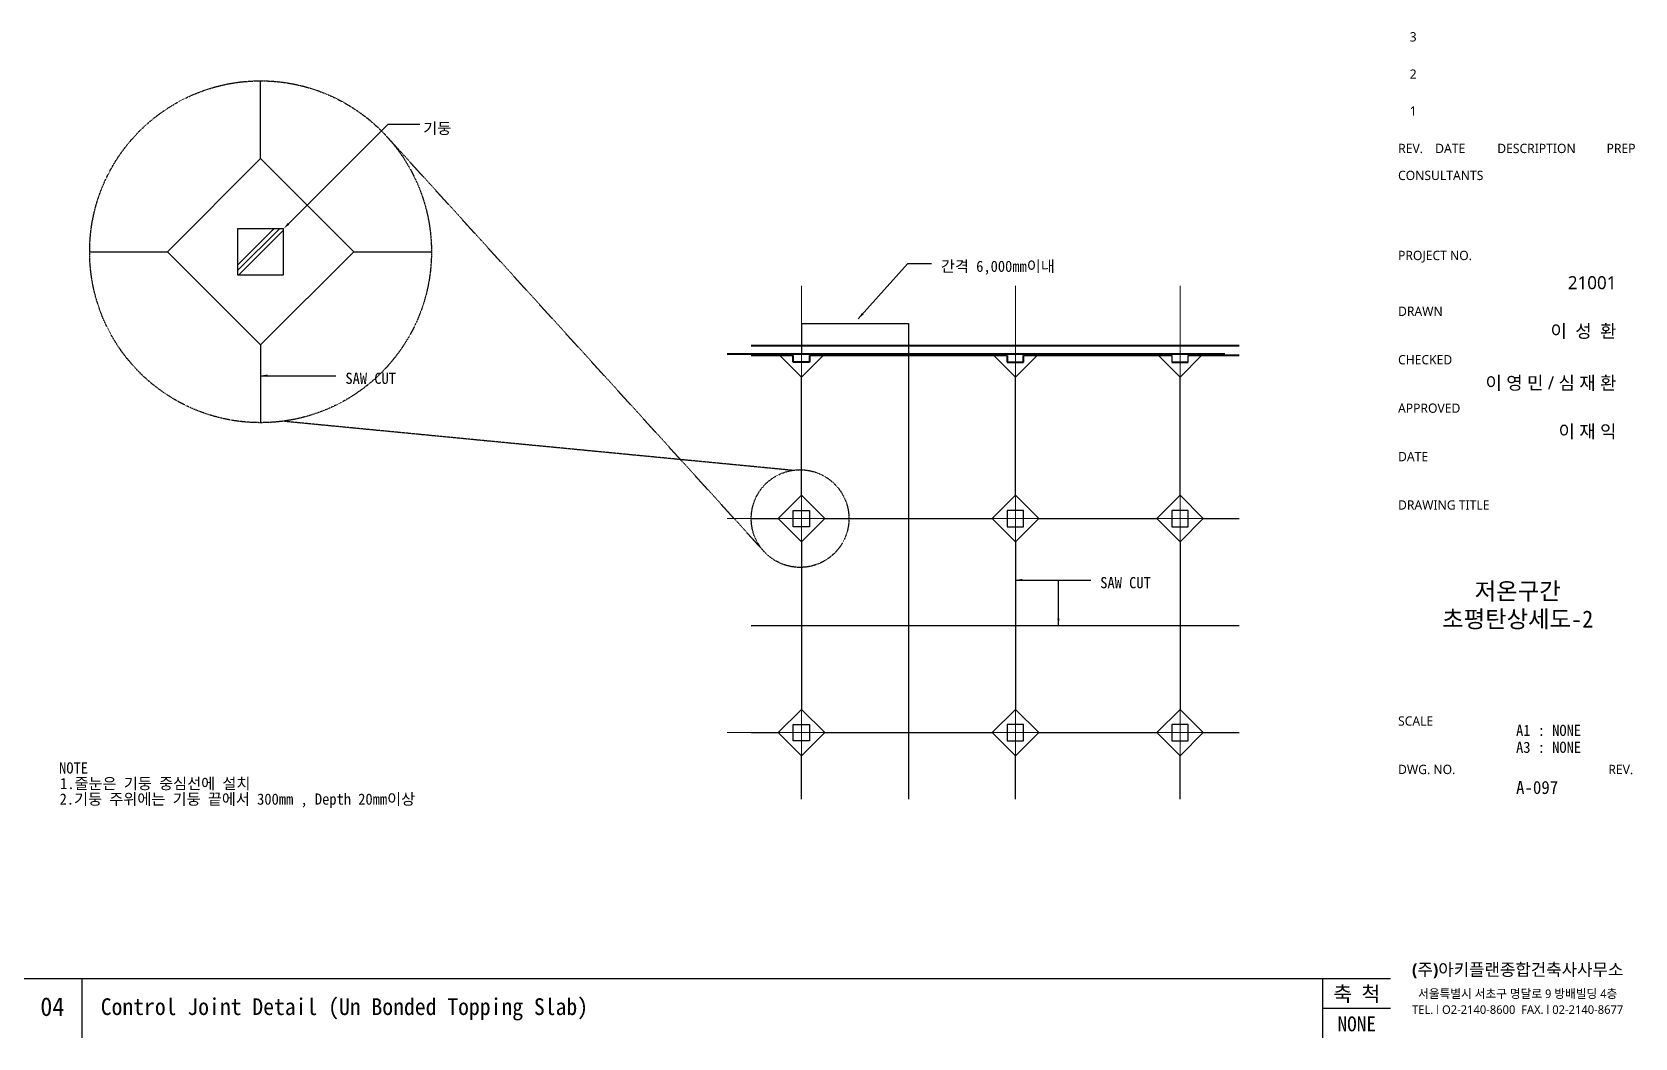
# Model space of a CAD drawing. Header units: millimetres. Extents: x 1364877 to 2662909, y 234189 to 1399913.
# Drawn here: x 2026942 to 2242158, y 531189 to 666219 of the extents above; entities that cross this region are included whole.
import ezdxf
from ezdxf.enums import TextEntityAlignment as Align

# ---------------------------------------------------------------- set-up
doc = ezdxf.new("R2010")
doc.units = ezdxf.units.MM
doc.header["$LTSCALE"] = 5
doc.header["$MEASUREMENT"] = 0
doc.linetypes.add('CEN', pattern=[62, 60, -1, 0, -1])
doc.linetypes.add('DASHDOTX2', pattern=[2, 1, -0.5, 0, -0.5])
for name, color, linetype, lineweight in [('A-BORD-TEXT', 3, 'CONTINUOUS', 25), ('A-CNTL', 1, 'CEN', 15), ('A-CONC-LIN1', 2, 'CONTINUOUS', 40), ('A-CONC-LIN2', 7, 'CONTINUOUS', 25), ('A-MKXS-LEAD', 7, 'CONTINUOUS', 25), ('A-MKXS-MAK2', 3, 'DASHDOTX2', 25), ('A-MKXS-TEXT1', 3, 'CONTINUOUS', 25), ('A-XXXX-NOTE', 3, 'CONTINUOUS', 25), ('A-XXXX-TABL', 7, 'CONTINUOUS', 25), ('A-XXXX-TXT2', 3, 'CONTINUOUS', 25), ('FORM(미추홀)$0$A-BORD-TEXT', 3, 'CONTINUOUS', 25)]:
    doc.layers.add(name, color=color, linetype=linetype, lineweight=lineweight)
for name, color, linetype in [('CA-ANNO-TEXT', 3, 'CONTINUOUS'), ('DW-ETC', 7, 'CONTINUOUS'), ('FORM(미추홀)$0$FORM', 7, 'CONTINUOUS')]:
    doc.layers.add(name, color=color, linetype=linetype)
doc.styles.add('FORM(미추홀)$0$맑은고딕', font='malgun.ttf')
doc.styles.add('FORM(미추홀)$0$맑은고딕B', font='malgunbd.ttf')
doc.styles.add('돋움', font='')
doc.styles.add('돋움체', font='')
doc.styles.add('맑은고딕', font='')
doc.styles.get('돋움').set_extended_font_data('DotumChe')
doc.styles.get('돋움체').set_extended_font_data('DotumChe')
doc.styles.get('맑은고딕').set_extended_font_data('DotumChe')

msp = doc.modelspace()

# ---------------------------------------------------------------- linework, layer by layer
at = {"layer": 'A-CNTL'}
for p, q in [((2130240.6, 632169.9), (2130240.6, 563229.1)), ((2158974.7, 632169.9), (2158974.7, 563229.1)), ((2181077.9, 632169.9), (2181077.9, 563229.1)), ((2120275.5, 600909.1), (2187102.6, 600909.1)), ((2120275.5, 572175), (2187102.6, 572175))]:
    msp.add_line(p, q, dxfattribs=at)
at = {"layer": 'A-CONC-LIN1'}
for p, q in [((2120275.5, 623012.3), (2187102.6, 623012.3)), ((2189040.5, 624117.4), (2123503.9, 624117.4)), ((2129135.5, 622791.2), (2123503.9, 622791.2)), ((2129135.5, 621907.1), (2129135.5, 622791.2)), ((2157869.6, 622791.2), (2131345.8, 622791.2)), ((2131345.8, 622791.2), (2131345.8, 621907.1)), ((2157869.6, 622791.2), (2157869.6, 621907.1)), ((2179972.7, 622791.2), (2160079.9, 622791.2)), ((2160079.9, 621907.1), (2160079.9, 622791.2)), ((2189040.5, 622791.2), (2182183.1, 622791.2)), ((2131345.8, 621907.1), (2129135.5, 621907.1)), ((2157869.6, 621907.1), (2160079.9, 621907.1)), ((2179972.7, 621907.1), (2182183.1, 621907.1))]:
    msp.add_line(p, q, dxfattribs=at)
at = {"layer": 'A-CONC-LIN2'}
for p, q in [((2057622.6, 649230.6), (2057622.6, 659672.4)), ((2054528.2, 634190), (2060159.8, 639821.6)), ((2054528.2, 634940.2), (2059409.6, 639821.6)), ((2054721.1, 633632.8), (2060717, 639628.7)), ((2034677.4, 636727.2), (2045119.2, 636727.2)), ((2070126, 636727.2), (2080567.8, 636727.2)), ((2057622.6, 624223.8), (2057622.6, 613782)), ((2144607.7, 622791.2), (2144607.7, 563229.1)), ((2130240.6, 604035), (2130240.6, 619886.4)), ((2158974.7, 604035), (2158974.7, 619886.4)), ((2181077.9, 604035), (2181077.9, 619886.4)), ((2123503.9, 600909.1), (2127114.8, 600909.1)), ((2133366.5, 600909.1), (2155848.9, 600909.1)), ((2162100.6, 600909.1), (2177952, 600909.1)), ((2184203.8, 600909.1), (2189040.5, 600909.1)), ((2133540.6, 600343.6), (2133540.7, 600343.6)), ((2133540.7, 600343.6), (2133540.7, 600345.9)), ((2130240.6, 597783.2), (2130240.6, 575300.8)), ((2158974.7, 597783.2), (2158974.7, 575300.8)), ((2181077.9, 597783.2), (2181077.9, 575300.8)), ((2123503.9, 586542), (2189040.5, 586542)), ((2123503.9, 572175), (2127114.8, 572175)), ((2133366.5, 572175), (2155848.9, 572175)), ((2162100.6, 572175), (2177952, 572175)), ((2184203.8, 572175), (2189040.5, 572175)), ((2130240.6, 563229.1), (2130240.6, 569049.1)), ((2158974.7, 563229.1), (2158974.7, 569049.1)), ((2181077.9, 563229.1), (2181077.9, 569049.1))]:
    msp.add_line(p, q, dxfattribs=at)
for points in [[(2045119.2, 636727.2), (2057622.6, 624223.8), (2070126, 636727.2), (2057622.6, 649230.6)], [(2054528.2, 639821.6), (2054528.2, 633632.8), (2060717, 633632.8), (2060717, 639821.6)], [(2127114.8, 600909.1), (2130240.6, 597783.2), (2133366.5, 600909.1), (2130240.6, 604035)], [(2155848.9, 600909.1), (2158974.7, 597783.2), (2162100.6, 600909.1), (2158974.7, 604035)], [(2177952, 600909.1), (2181077.9, 597783.2), (2184203.8, 600909.1), (2181077.9, 604035)], [(2131345.8, 602014.3), (2131345.8, 599803.9), (2129135.5, 599803.9), (2129135.5, 602014.3)], [(2157869.6, 602014.3), (2157869.6, 599803.9), (2160079.9, 599803.9), (2160079.9, 602014.3)], [(2179972.7, 602014.3), (2179972.7, 599803.9), (2182183.1, 599803.9), (2182183.1, 602014.3)], [(2127114.8, 572175), (2130240.6, 569049.1), (2133366.5, 572175), (2130240.6, 575300.8)], [(2155848.9, 572175), (2158974.7, 569049.1), (2162100.6, 572175), (2158974.7, 575300.8)], [(2177952, 572175), (2181077.9, 569049.1), (2184203.8, 572175), (2181077.9, 575300.8)], [(2131345.8, 573280.1), (2131345.8, 571069.8), (2129135.5, 571069.8), (2129135.5, 573280.1)], [(2157869.6, 573280.1), (2157869.6, 571069.8), (2160079.9, 571069.8), (2160079.9, 573280.1)], [(2179972.7, 573280.1), (2179972.7, 571069.8), (2182183.1, 571069.8), (2182183.1, 573280.1)]]:
    msp.add_lwpolyline(points, close=True, dxfattribs=at)
for points in [[(2130240.6, 627101.9), (2144607.7, 627101.9), (2144607.7, 623012.3)], [(2127335.8, 622791.2), (2130240.6, 619886.4), (2133145.4, 622791.2)], [(2156069.9, 622791.2), (2158974.7, 619886.4), (2161879.6, 622791.2)], [(2178173.1, 622791.2), (2181077.9, 619886.4), (2183982.7, 622791.2)]]:
    msp.add_lwpolyline(points, dxfattribs=at)
at = {"layer": 'A-MKXS-LEAD'}
msp.add_line((2147728.1, 635127.1), (2144472.8, 635127.1), dxfattribs=at)
for points in [[(2061029.6, 640134.2), (2074770.5, 653875.1), (2078985.8, 653875.1)], [(2057622.6, 620091.5), (2067750.6, 620091.5)], [(2158974.7, 592660.9), (2169102.7, 592660.9)], [(2164748.3, 586542), (2164748.3, 592660.9)]]:
    msp.add_lwpolyline(points, dxfattribs=at)
for points in [[(2061490, 640373.7), (2061269.1, 640594.6), (2060717, 639821.6)], [(2138593.5, 628306.2), (2138360.5, 628514.2), (2137853, 627711.2)], [(2058559.5, 619935.4), (2058559.5, 620247.7), (2057622.6, 620091.5)], [(2159911.7, 592504.8), (2159911.7, 592817.1), (2158974.7, 592660.9)], [(2164904.4, 587479), (2164592.1, 587479), (2164748.3, 586542)]]:
    msp.add_solid(points, dxfattribs=at)
at = {"layer": 'A-MKXS-MAK2'}
for points in [[(2125047.3, 596686.1), (2074579.4, 652185.2)], [(2060764.4, 613998.1), (2129188.9, 607406.5)]]:
    msp.add_lwpolyline(points, dxfattribs=at)
for centre, radius in [((2057622.6, 636727.2), 22945.2), ((2130061.8, 600909.1), 6555.8)]:
    msp.add_circle(centre, radius, dxfattribs=at)
at = {"layer": 'A-XXXX-TABL'}
for p, q in [((2200194.4, 539189.2), (2200194.4, 531189.2)), ((2200194.4, 535189.2), (2209351.2, 535189.2))]:
    msp.add_line(p, q, dxfattribs=at)
for points in [[(1841976.2, 539189.2), (2209351.2, 539189.2)], [(2033663.7, 531189.2), (2033663.7, 539189.2)]]:
    msp.add_lwpolyline(points, dxfattribs=at)
at = {"layer": 'DW-ETC', "color": 2}
for p, q in [((2179972.7, 622791.2), (2179972.7, 621907.1)), ((2182183.1, 621907.1), (2182183.1, 622791.2))]:
    msp.add_line(p, q, dxfattribs=at)
at = {"layer": 'DW-ETC'}
msp.add_lwpolyline([(2137853, 627711.2), (2144472.8, 635127.1)], dxfattribs=at)
at = {"layer": 'DW-ETC', "color": 0, "ltscale": 0.001}
msp.add_lwpolyline([(2130240.6, 627101.9), (2130240.6, 623012.3)], dxfattribs=at)

# ---------------------------------------------------------------- texts
at = {"layer": 'A-BORD-TEXT', "style": '맑은고딕'}
msp.add_text('이 성 환', height=1750, dxfattribs=at).set_placement((2239669, 625200.4), align=Align.RIGHT)
for s, p in [('저온구간', (2226413.7, 591171.1)), ('초평탄상세도-2', (2226413.7, 587421.1))]:
    msp.add_text(s, height=2300, dxfattribs=at).set_placement(p, align=Align.MIDDLE_CENTER)
for s, height, p in [('A1 : NONE', 1500, (2226199, 571723.6)), ('A3 : NONE', 1500, (2226199, 569456.1)), ('A-097', 1750, (2226199, 563938))]:
    msp.add_text(s, height=height, dxfattribs=at).set_placement(p)
at = {"layer": 'A-MKXS-TEXT1', "style": '돋움체'}
for s, p in [('축 척', (2204809.3, 536100.2)), ('NONE', (2204809.3, 532079))]:
    msp.add_text(s, height=2000, dxfattribs=at).set_placement(p, align=Align.CENTER)
msp.add_text('Control Joint Detail (Un Bonded Topping Slab)', height=2250, dxfattribs=at).set_placement((2036163.7, 535389.9), align=Align.MIDDLE_LEFT)
at = {"layer": 'A-XXXX-NOTE', "style": '돋움'}
for s, p in [('NOTE', (2030574.9, 566685)), ('1.줄눈은 기둥 중심선에 설치', (2030707.4, 564592.6)), ('2.기둥 주위에는 기둥 끝에서 300mm , Depth 20mm이상', (2030642.2, 562503.3))]:
    msp.add_text(s, height=1500, dxfattribs=at).set_placement(p)
at = {"layer": 'A-XXXX-TXT2', "style": '돋움'}
for s, p in [('기둥', (2079467.9, 652541.4)), ('간격 6,000mm이내 ', (2148975, 634026.7)), ('SAW CUT', (2069012.9, 618987.7)), ('SAW CUT', (2170365, 591557.1))]:
    msp.add_text(s, height=1500, dxfattribs=at).set_placement(p)
at = {"layer": 'CA-ANNO-TEXT', "style": '돋움체'}
msp.add_text('04', height=2500, dxfattribs=at).set_placement((2029663.7, 535389.9), align=Align.MIDDLE_CENTER)
at = {"layer": 'FORM(미추홀)$0$A-BORD-TEXT', "style": 'FORM(미추홀)$0$맑은고딕'}
for s, p in [('3', (2212377.5, 665576.7)), ('2', (2212377.5, 660576.7)), ('1', (2212377.5, 655626.5))]:
    msp.add_text(s, height=1250, dxfattribs=at).set_placement(p, align=Align.MIDDLE)
for s, p in [('REV.', (2210372.8, 649973.7)), ('DATE', (2215334.8, 649973.7)), ('DESCRIPTION', (2223670.5, 649973.7)), ('PREP', (2238353.3, 649973.7)), ('CONSULTANTS', (2210351.2, 646351.7)), ('PROJECT NO.', (2210351.2, 635607)), ('DRAWN', (2210351.2, 628107)), ('CHECKED', (2210351.2, 621607)), ('APPROVED', (2210351.2, 615107)), ('DATE', (2210351.2, 608607)), ('DRAWING TITLE', (2210351.2, 602107)), ('SCALE', (2210351.2, 573107)), ('DWG. NO.', (2210351.2, 566607)), ('REV.', (2238586.1, 566607))]:
    msp.add_text(s, height=1250, dxfattribs=at).set_placement(p)
for s, p in [('21001', (2239669, 631700.4)), ('이 영 민 / 심 재 환', (2239669, 618237.4)), ('이 재 익', (2239669, 611737.4))]:
    msp.add_text(s, height=1750, dxfattribs=at).set_placement(p, align=Align.RIGHT)
at = {"layer": 'FORM(미추홀)$0$FORM', "color": 7}
for s, height, style, p in [('(주)아키플랜종합건축사사무소', 1650, 'FORM(미추홀)$0$맑은고딕B', (2226413.7, 539542.2)), ('서울특별시 서초구 명달로 9 방배빌딩 4층', 1150, 'FORM(미추홀)$0$맑은고딕', (2226413.7, 536543.9)), ('TEL. l O2-2140-8600  FAX. l 02-2140-8677', 1150, 'FORM(미추홀)$0$맑은고딕', (2226413.7, 534415.6))]:
    msp.add_text(s, height=height, dxfattribs=dict(at, style=style)).set_placement(p, align=Align.CENTER)

doc.saveas('drawing.dxf')
